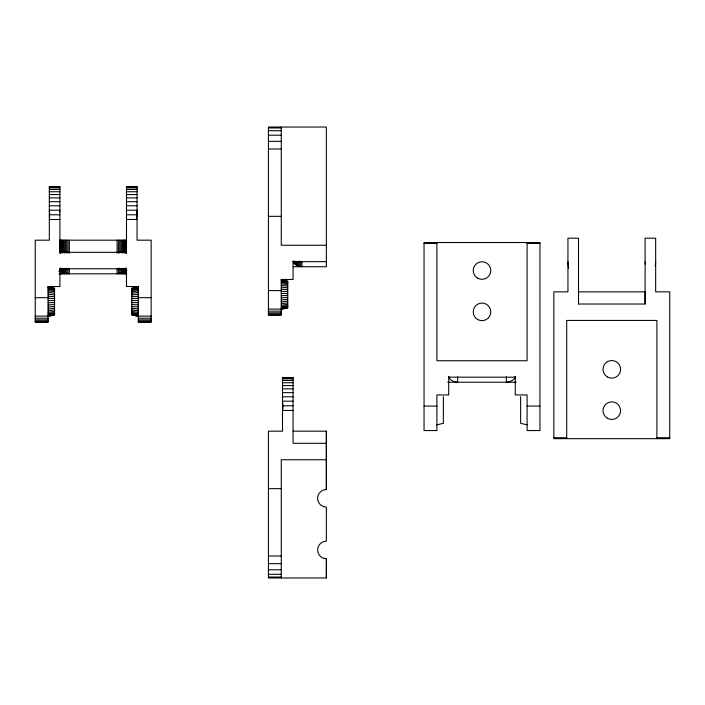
<?xml version="1.0" encoding="UTF-8"?>
<svg xmlns="http://www.w3.org/2000/svg" width="705" height="705" viewBox="0 0 705 705"><rect width="100%" height="100%" fill="white"/><g stroke="black" fill="none" stroke-linecap="round" stroke-linejoin="round"><path stroke-width="1.06" d="M293.271 266.728L326.362 266.728L326.362 127.032L268.42 127.032L268.42 315.064L281.269 315.064L281.269 279.453L293.077 279.453L293.077 261.255L293.447 261.678M293.077 431.169L326.362 431.169L326.362 489.534A8.777 8.777 0 0 0 317.585 498.312A8.777 8.777 0 0 0 326.362 507.098L326.362 541.184A8.777 8.777 0 0 0 317.611 549.971A8.777 8.777 0 0 0 326.389 558.748L326.362 577.968L268.42 577.968L268.42 431.169L282.502 431.169L282.502 377.501L293.077 377.501L293.077 443.322L326.362 443.322M326.362 577.968L326.389 558.748M514.923 377.175L515.284 376.743L515.284 394.941L527.093 394.941L527.093 430.552L539.951 430.552L539.951 242.529L424.049 242.529L424.049 430.552L436.897 430.552L436.897 394.941L448.706 394.941L448.706 376.743L449.076 377.175M515.284 377.95L515.284 377.175L448.706 377.175M645.093 303.952L645.093 291.861L578.505 291.861M59.907 252.919L59.907 186.508L49.332 186.508L49.332 240.176L35.25 240.176L35.25 322.141L48.099 322.141L48.099 286.53L59.907 286.53L59.96 268.332L59.907 269.53M136.453 216.655L137.061 210.196L126.495 210.196M655.253 266.182L655.668 261.872M59.617 212.346L59.907 210.196L49.332 210.196L49.747 214.496M136.382 218.903L137.061 214.787L126.495 214.787M515.108 376.972C514.13 380.647 509.697 381.828 506.357 382.225L506.357 376.858M126.354 268.579L123.19 272.068L117.056 273.804L117.056 268.385M120.969 268.649L120.969 273.038L126.072 271.725M126.177 271.592L122.132 272.597L122.132 268.27M126.213 271.372L123.19 272.068L123.19 268.772M138.303 286.82L131.835 288.274L131.835 314.932L138.303 316.386M48.099 316.386L54.567 314.932L54.567 288.274L48.099 286.82M281.269 309.31L287.737 307.856L287.737 281.198L281.269 279.744M436.897 424.807L443.366 423.352L443.366 396.695M131.835 288.424L138.303 286.988M48.099 316.228L54.567 314.782M287.737 307.706L281.269 309.142L268.42 309.046M131.835 288.874L138.303 287.481M48.099 315.734L54.567 314.342M281.269 308.658L287.737 307.265M126.151 271.064L124.124 271.478L124.124 268.235M131.835 289.596L138.303 288.292M48.099 314.923L54.567 313.619M281.269 307.847L287.737 306.534M131.835 290.592L138.303 289.394M48.099 313.822L54.567 312.615M281.269 306.745L287.737 305.538M126.971 270.473L124.917 270.817L124.917 268.631M131.835 291.835L138.303 290.768M48.099 312.438L54.567 311.381M281.269 305.362L287.737 304.296M131.835 293.298L138.303 292.39M48.099 310.826L54.567 309.918M281.269 303.749L287.737 302.842M131.835 294.946L138.303 294.214M48.099 309.001L54.567 308.27M281.269 301.916L287.737 301.194M131.835 296.735L138.303 296.206M48.099 307.01L54.567 306.472M281.269 299.933L287.737 299.396M131.835 298.638L138.303 298.321M48.099 304.895L54.567 304.569M281.269 297.818L287.737 297.492M60.013 273.276L65.424 273.038L69.346 273.804L69.346 268.385M59.96 268.755L126.495 268.755L126.495 269.53M60.119 273.531L66.675 273.39L66.675 268.032M281.269 295.633L287.737 295.527M131.835 300.612L138.303 300.497M48.099 302.709L54.567 302.604M59.617 273.716L67.988 273.646L67.988 268.244M268.42 127.957L281.269 127.957M268.42 130.707L281.269 130.707M268.42 135.201L281.269 135.201M268.42 141.344L281.269 141.344M268.42 148.984L281.269 148.984M49.332 186.843L59.907 186.843M126.495 186.843L137.061 186.843M49.332 187.847L59.907 187.847M126.495 187.847L137.061 187.847M49.332 189.486L59.907 189.486M126.495 189.486L137.061 189.486M49.332 191.742L59.907 191.742M126.495 191.742L137.061 191.742M49.332 194.562L59.907 194.562M126.495 194.562L137.061 194.562M49.332 197.893L59.907 197.893M126.495 197.893L137.061 197.893M49.332 201.656L59.907 201.656M126.495 201.656L137.061 201.656M49.332 205.781L59.907 205.781M126.495 205.781L137.061 205.781M59.907 214.787L49.332 214.787L49.676 216.849M268.42 216.338L281.269 216.338M49.332 219.484L59.907 219.484M126.495 219.484L137.061 219.484M59.907 240.176L126.495 240.176M424.049 243.454L436.897 243.454M527.093 243.454L539.951 243.454M326.362 245.252L281.269 245.252L281.269 127.032M59.907 252.328L126.495 252.328M293.077 261.678L326.362 261.678M59.097 273.804L126.618 273.804M268.42 290.592L281.269 290.592M35.25 297.669L48.099 297.669M138.303 297.669L151.152 297.669M578.505 304.014L645.093 304.014L645.093 238.193L655.668 238.193L655.668 291.861L669.75 291.861L669.75 438.66L553.848 438.66L553.848 291.861L567.939 291.861L567.939 238.193L578.505 238.193L578.514 303.952M268.42 311.143L281.269 311.143M268.42 312.826L281.269 312.826M268.42 314.051L281.269 314.051M268.42 314.809L281.269 314.809M35.25 316.122L48.099 316.122M138.303 316.122L151.152 316.122M35.25 318.219L48.099 318.219M138.303 318.219L151.152 318.219M35.25 319.903L48.099 319.903M138.303 319.903L151.152 319.903M35.25 321.136L48.099 321.136M138.303 321.136L151.152 321.136M35.25 321.885L48.099 321.885M138.303 321.885L151.152 321.885M282.502 377.836L293.077 377.836M282.502 378.832L293.077 378.832M282.502 380.48L293.077 380.48M447.745 382.225L516.183 382.225M282.502 382.736L293.077 382.736M282.502 385.556L293.077 385.556M282.502 388.878L293.077 388.878M282.502 392.65L293.077 392.65M282.502 396.774L293.077 396.774M293.077 401.18L282.502 401.18L283.013 406.565M293.077 405.78L282.502 405.78L283.013 408.865M424.049 406.089L436.897 406.089M527.093 406.089L539.951 406.089M282.502 410.469L293.077 410.469M553.848 437.735L566.697 437.735M656.901 437.735L669.75 437.735M326.362 459.748L281.269 459.748L281.269 577.968M268.42 488.662L281.269 488.662M268.42 556.016L281.269 556.016M268.42 563.656L281.269 563.656M268.42 569.799L281.269 569.799M268.42 574.293L281.269 574.293M268.42 577.042L281.269 577.042M126.442 268.755L126.495 286.53L138.303 286.53L138.303 322.141L151.152 322.141L151.152 240.176L137.061 240.176L137.061 186.508L126.495 186.508L126.495 252.919M126.785 273.716L118.414 273.646L118.414 268.244M281.269 293.421L287.737 293.536M48.099 300.497L54.567 300.612M131.835 302.604L138.303 302.709M126.283 273.531L119.727 273.39L119.727 268.032M120.969 273.038L126.389 273.276M281.269 291.236L287.737 291.562M48.099 298.321L54.567 298.638M131.835 304.569L138.303 304.895M281.269 289.129L287.737 289.658M48.099 296.206L54.567 296.735M131.835 306.472L138.303 307.01M281.269 287.138L287.737 287.86M48.099 294.214L54.567 294.946M131.835 308.27L138.303 309.001M293.254 261.476C294.232 265.15 298.664 266.331 302.004 266.728L302.004 261.361M281.269 285.313L287.737 286.221M48.099 292.39L54.567 293.298M131.835 309.918L138.303 310.826M281.269 283.692L287.737 284.758M48.099 290.768L54.567 291.835M131.835 311.381L138.303 312.438M59.423 270.473L61.485 270.817L65.424 273.038L65.424 268.649M281.269 282.317L287.737 283.516M48.099 289.394L54.567 290.592M131.835 312.615L138.303 313.822M281.269 281.207L287.737 282.52M48.099 288.292L54.567 289.596M131.835 313.619L138.303 314.923M59.238 270.852L62.278 271.478L62.278 268.235M281.269 280.405L287.737 281.788M48.099 287.481L54.567 288.874M131.835 314.342L138.303 315.734M281.269 279.911L287.737 281.348M48.099 286.988L54.567 288.424M131.835 314.782L138.303 316.228M527.093 424.807L520.634 423.352L520.634 396.695M59.185 271.143L63.212 272.068L63.212 268.772M59.211 271.337L64.27 272.597L64.27 268.27M59.308 271.46L65.424 273.038M60.048 268.579L61.485 270.817L61.485 268.631M448.882 376.972C449.861 380.647 454.293 381.828 457.633 382.225L457.633 376.858M645.093 261.872L645.383 264.031M567.939 261.872L568.547 268.332M656.901 438.66L656.901 320.44L566.697 320.44L566.697 438.66M527.093 242.529L527.093 360.748L436.897 360.748L436.897 242.529M326.362 431.169L326.362 489.534M300.683 261.229L300.683 266.552M299.405 261.026L299.405 266.287M298.206 261.573L298.206 265.926M297.087 261.22L297.087 265.477M296.074 261.67L296.074 264.948M295.192 261.167L295.192 264.357M294.452 261.529L294.452 263.696M293.862 260.903L293.862 262.991M126.354 240.176L126.354 253.289M126.036 240.176L126.036 253.148M125.56 240.176L125.56 253.007M125.56 267.97L125.56 270.112M124.917 240.176L124.917 252.214M124.124 240.176L124.124 253.13M123.19 240.176L123.19 252.275M122.132 240.176L122.132 253.148M120.969 240.176L120.969 252.223M119.727 240.176L119.727 253.033M118.414 240.176L118.414 253.13M117.056 240.176L117.056 253.192M69.346 240.176L69.346 253.192M67.988 240.176L67.988 253.13M66.675 240.176L66.675 253.033M65.424 240.176L65.424 252.223M64.27 240.176L64.27 253.148M63.212 240.176L63.212 252.275M62.278 240.176L62.278 253.13M61.485 240.176L61.485 252.214M60.842 240.176L60.842 253.007M60.842 267.97L60.842 270.112M60.357 240.176L60.357 253.148M60.048 240.176L60.048 253.289M477.602 319.462A8.777 8.777 0 0 0 490.777 311.866A8.777 8.777 0 0 0 477.602 304.26A8.777 8.777 0 0 0 477.602 319.462M477.602 278.14A8.777 8.777 0 0 0 490.777 270.535A8.777 8.777 0 0 0 477.602 262.939A8.777 8.777 0 0 0 477.602 278.14M607.41 376.937A8.777 8.777 0 0 0 620.585 369.332A8.777 8.777 0 0 0 607.41 361.727A8.777 8.777 0 0 0 607.41 376.937M607.41 418.259A8.777 8.777 0 0 0 620.585 410.654A8.777 8.777 0 0 0 607.41 403.048A8.777 8.777 0 0 0 607.41 418.259"/></g></svg>
